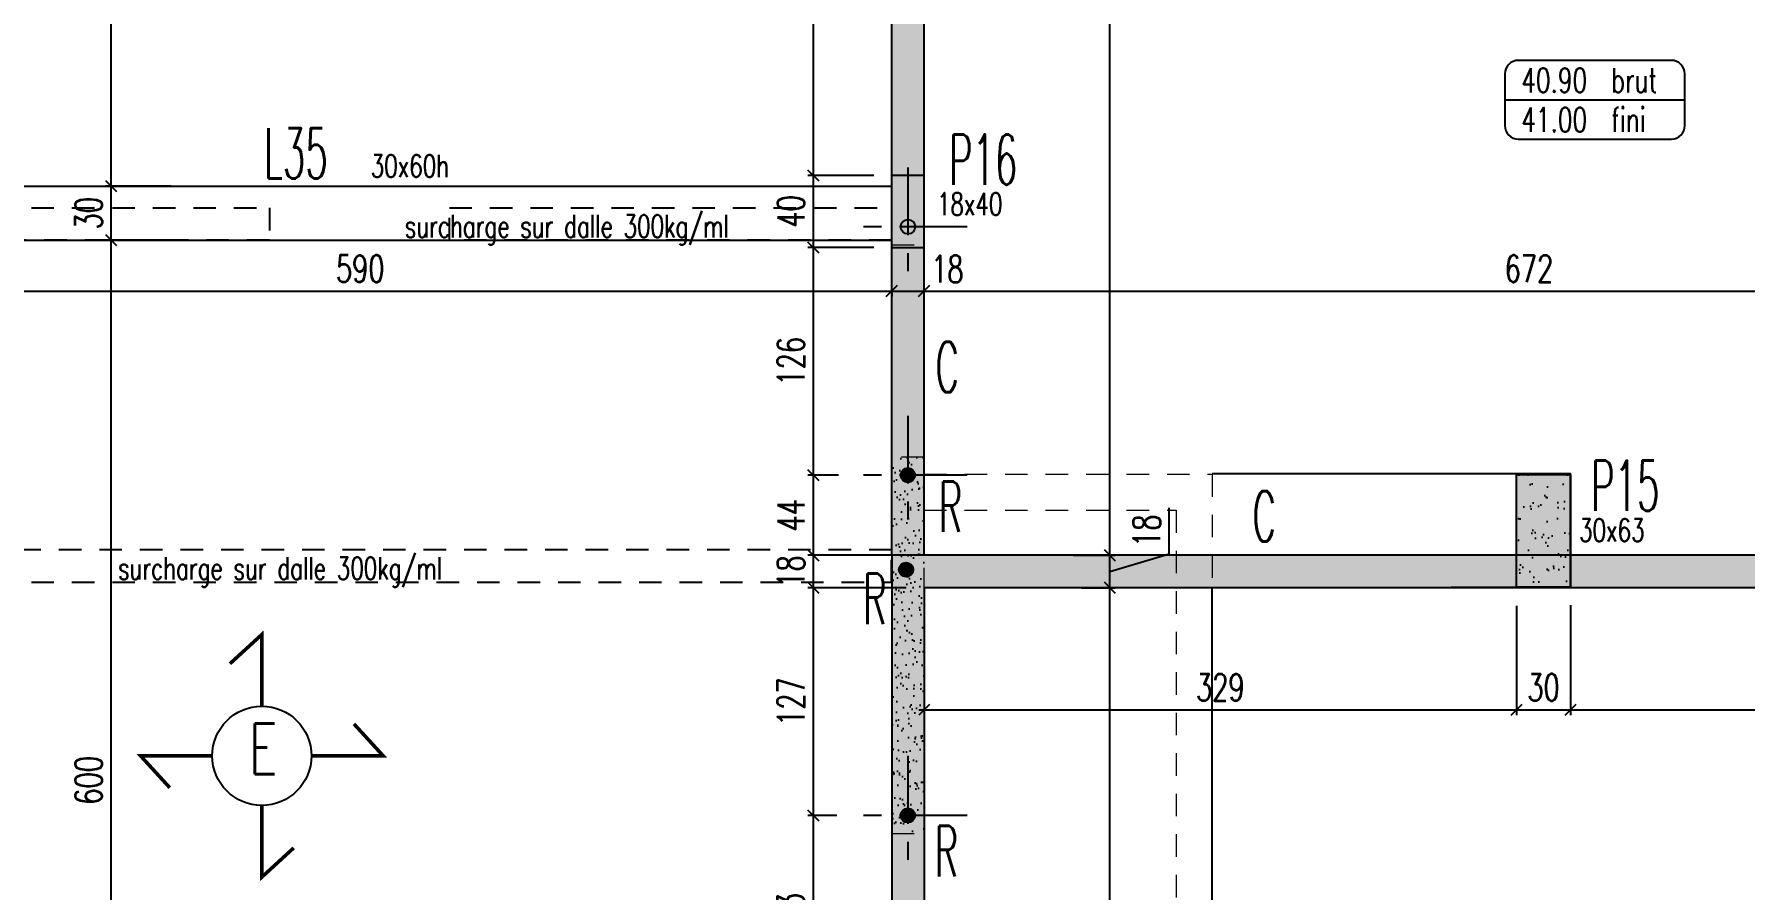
# Model space of a CAD drawing. Extents: x 308 to 437, y -199 to -146.
# Drawn here: x 421.06 to 430.57, y -175.51 to -170.76 of the extents above; entities that cross this region are included whole.
import ezdxf
from ezdxf.enums import TextEntityAlignment as Align

# ---------------------------------------------------------------- set-up
doc = ezdxf.new("R2010")
doc.units = 0
doc.header["$LTSCALE"] = 0.5
doc.header["$MEASUREMENT"] = 0
for name, pattern in [('AXES2', [1.125, 0.75, -0.125, 0.125, -0.125]), ('CACHE', [0.375, 0.25, -0.125]), ('DISCONTINU2', [0.375, 0.25, -0.125])]:
    doc.linetypes.add(name, pattern=pattern)
doc.layers.get('DEFPOINTS').update_dxf_attribs({"linetype": 'CONTINUOUS'})
for name, color, linetype in [('1_AJSA_vue1', 251, 'CONTINUOUS'), ('AXES', 6, 'AXES2'), ('COTATION', 7, 'CONTINUOUS'), ('HABILLAGE', 7, 'CONTINUOUS'), ('MURS', 3, 'CONTINUOUS'), ('PLANCHER', 7, 'CONTINUOUS'), ('POCHAGE', 254, 'CONTINUOUS'), ('POTEAUX', 1, 'CONTINUOUS'), ('POUTRES', 2, 'CONTINUOUS'), ('RAID', 1, 'CONTINUOUS'), ('RDC', 7, 'DISCONTINU2'), ('REPERAGE', 4, 'CONTINUOUS'), ('REPERE-CHAI', 4, 'CONTINUOUS'), ('REPERE-POT', 4, 'CONTINUOUS'), ('REPERE-POUT', 4, 'CONTINUOUS'), ('REPERE-RAID', 4, 'CONTINUOUS'), ('TPFI cloisonsSAAD', 4, 'CONTINUOUS')]:
    doc.layers.add(name, color=color, linetype=linetype)
doc.styles.add('ROMANS8', font='romans.shx', dxfattribs={"width": 0.7})
doc.styles.get("Standard").update_dxf_attribs({"font": 'txt.shx'})
doc.dimstyles.new('COT50 cm', dxfattribs={"dimtxt": 0.15, "dimasz": 0.06, "dimexe": 0.03, "dimexo": 0.1, "dimgap": 0.05, "dimtad": 1, "dimdec": 0, "dimlfac": 100, "dimzin": 0, "dimdsep": 46, "dimtxsty": 'ROMANS8', "dimblk1": 'OBLIQUE', "dimblk2": 'OBLIQUE', "dimsah": 1, "dimcen": 0.03, "dimdle": 0.03, "dimclrt": 1, "dimadec": 0, "dimazin": 0, "dimtfac": 1, "dimtdec": 0, "dimtmove": 0, "dimatfit": 3, "dimfxl": 0, "dimtolj": 1, "dimtzin": 0, "dimlwd": -1, "dimlwe": -1, "dimarcsym": 0})
pattern_1 = [(37.5, (-167.69736, -4e-07), (-0.004409535, 0.134877664), [0, -0.1064, 0, -0.119, 0, -0.11375]), (7.5, (-167.69736, -4e-07), (0.12388437, 0.197550225), [0, -0.0574, 0, -0.0959, 0, -0.03675]), (327.5, (-167.78346, -4e-07), (0.21798993, 0.000396134), [0, -0.035, 0, -0.126, 0, -0.1645]), (317.5, (-167.78346, -4e-07), (0.21042886, 0.06143729), [0, -0.0175, 0, -0.0826, 0, -0.0945])]
pattern_2 = [(37.5, (-513.79323, 160.44126), (-0.004409535, 0.134877664), [0, -0.1064, 0, -0.119, 0, -0.11375]), (7.5, (-513.79323, 160.44126), (0.12388437, 0.197550225), [0, -0.0574, 0, -0.0959, 0, -0.03675]), (327.5, (-513.87933, 160.44126), (0.21798993, 0.000396134), [0, -0.035, 0, -0.126, 0, -0.1645]), (317.5, (-513.87933, 160.44126), (0.21042886, 0.06143729), [0, -0.0175, 0, -0.0826, 0, -0.0945])]

# ---------------------------------------------------------------- blocks, each defined once
blk = doc.blocks.new('139')
at = {"layer": 'HABILLAGE', "color": 7}
blk.add_line((-0.665, 0), (0.665, 0), dxfattribs=at)
at = {"layer": 'HABILLAGE'}
blk.add_lwpolyline([(-0.565, -0.291), (0.565, -0.291, 0.414214), (0.665, -0.191), (0.665, 0.191, 0.414214), (0.565, 0.291), (-0.565, 0.291, 0.414214), (-0.665, 0.191), (-0.665, -0.191, 0.414214)], format="xyb", close=True, dxfattribs=at)
at = {"layer": 'HABILLAGE', "color": 1, "width": 0.7}
for s, p in [('brut', (0.121, 0.054)), ('fini', (0.121, -0.237))]:
    blk.add_text(s, height=0.18, dxfattribs=at).set_placement(p)
for tag, p in [('NIVBRUT', (-0.543, 0.054)), ('NIVFINI', (-0.543, -0.237))]:
    blk.add_attdef(tag, p, '', height=0.18, dxfattribs=at)
blk = doc.blocks.new('_Oblique')
at = {"layer": 'COTATION', "color": 0, "lineweight": -2}
blk.add_line((-0.5, -0.5), (0.5, 0.5), dxfattribs=at)
blk = doc.blocks.new('*D1246')
at = {"layer": 'COTATION', "color": 0, "transparency": 16777216}
for p, q in [((421.7945, -171.9063), (421.461, -171.9063)), ((421.491, -177.9363), (421.491, -171.8763)), ((421.69, -177.9063), (421.461, -177.9063))]:
    blk.add_line(p, q, dxfattribs=at)
at = {"layer": 'DEFPOINTS', "color": 0, "transparency": 16777216}
for p in [(421.491, -171.9063), (421.8945, -171.9063), (421.79, -177.9063)]:
    blk.add_point(p, dxfattribs=at)
at = {"layer": 'COTATION', "color": 0, "transparency": 16777216, "xscale": 0.06, "yscale": 0.06, "zscale": 0.06}
for p, rotation in [((421.491, -171.9063), 90), ((421.491, -177.9063), 270)]:
    blk.add_blockref('_Oblique', p, dxfattribs=dict(at, rotation=rotation))
at = {"layer": 'COTATION', "color": 1, "transparency": 16777216, "insert": (421.366, -174.9063), "char_height": 0.15, "attachment_point": 5, "rotation": 90, "style": 'ROMANS8'}
blk.add_mtext('\\A1;600', dxfattribs=at)
blk = doc.blocks.new('*D1247')
at = {"layer": 'COTATION', "color": 0, "transparency": 16777216}
for p, q in [((421.491, -171.9363), (421.491, -171.5763)), ((421.8248, -171.6063), (421.461, -171.6063)), ((421.7945, -171.9063), (421.461, -171.9063))]:
    blk.add_line(p, q, dxfattribs=at)
at = {"layer": 'DEFPOINTS', "color": 0, "transparency": 16777216}
for p in [(421.491, -171.6063), (421.9248, -171.6063), (421.8945, -171.9063)]:
    blk.add_point(p, dxfattribs=at)
at = {"layer": 'COTATION', "color": 0, "transparency": 16777216, "xscale": 0.06, "yscale": 0.06, "zscale": 0.06}
for p, rotation in [((421.491, -171.6063), 90), ((421.491, -171.9063), 270)]:
    blk.add_blockref('_Oblique', p, dxfattribs=dict(at, rotation=rotation))
at = {"layer": 'COTATION', "color": 1, "transparency": 16777216, "insert": (421.366, -171.7563), "char_height": 0.15, "attachment_point": 5, "rotation": 90, "style": 'ROMANS8'}
blk.add_mtext('\\A1;30', dxfattribs=at)
blk = doc.blocks.new('*D1248')
at = {"layer": 'COTATION', "color": 0, "transparency": 16777216}
for p, q in [((421.9882, -167.2513), (421.461, -167.2513)), ((421.491, -171.6363), (421.491, -167.2213)), ((421.8248, -171.6063), (421.461, -171.6063))]:
    blk.add_line(p, q, dxfattribs=at)
at = {"layer": 'DEFPOINTS', "color": 0, "transparency": 16777216}
for p in [(421.491, -167.2513), (422.0882, -167.2513), (421.9248, -171.6063)]:
    blk.add_point(p, dxfattribs=at)
at = {"layer": 'COTATION', "color": 0, "transparency": 16777216, "xscale": 0.06, "yscale": 0.06, "zscale": 0.06}
for p, rotation in [((421.491, -167.2513), 90), ((421.491, -171.6063), 270)]:
    blk.add_blockref('_Oblique', p, dxfattribs=dict(at, rotation=rotation))
at = {"layer": 'COTATION', "color": 1, "transparency": 16777216, "insert": (421.366, -169.4288), "char_height": 0.15, "attachment_point": 5, "rotation": 90, "style": 'ROMANS8'}
blk.add_mtext('\\A1;435', dxfattribs=at)
blk = doc.blocks.new('*D1258')
at = {"layer": 'COTATION', "color": 0, "transparency": 16777216}
for p, q in [((425.5219, -175.1013), (425.3619, -175.1013)), ((425.3919, -176.2613), (425.3919, -175.0713)), ((425.4877, -176.2313), (425.3619, -176.2313))]:
    blk.add_line(p, q, dxfattribs=at)
at = {"layer": 'DEFPOINTS', "color": 0, "transparency": 16777216}
for p in [(425.3919, -175.1013), (425.6219, -175.1013), (425.5877, -176.2313)]:
    blk.add_point(p, dxfattribs=at)
at = {"layer": 'COTATION', "color": 0, "transparency": 16777216, "xscale": 0.06, "yscale": 0.06, "zscale": 0.06}
for p, rotation in [((425.3919, -175.1013), 90), ((425.3919, -176.2313), 270)]:
    blk.add_blockref('_Oblique', p, dxfattribs=dict(at, rotation=rotation))
at = {"layer": 'COTATION', "color": 1, "transparency": 16777216, "insert": (425.2669, -175.6663), "char_height": 0.15, "attachment_point": 5, "rotation": 90, "style": 'ROMANS8'}
blk.add_mtext('\\A1;113', dxfattribs=at)
blk = doc.blocks.new('*D1259')
at = {"layer": 'COTATION', "color": 0, "transparency": 16777216}
for p, q in [((425.9068, -173.8363), (425.3619, -173.8363)), ((425.3919, -175.1313), (425.3919, -173.8063)), ((425.5219, -175.1013), (425.3619, -175.1013))]:
    blk.add_line(p, q, dxfattribs=at)
at = {"layer": 'DEFPOINTS', "color": 0, "transparency": 16777216}
for p in [(425.3919, -173.8363), (426.0068, -173.8363), (425.6219, -175.1013)]:
    blk.add_point(p, dxfattribs=at)
at = {"layer": 'COTATION', "color": 0, "transparency": 16777216, "xscale": 0.06, "yscale": 0.06, "zscale": 0.06}
for p, rotation in [((425.3919, -173.8363), 90), ((425.3919, -175.1013), 270)]:
    blk.add_blockref('_Oblique', p, dxfattribs=dict(at, rotation=rotation))
at = {"layer": 'COTATION', "color": 1, "transparency": 16777216, "insert": (425.2669, -174.4688), "char_height": 0.15, "attachment_point": 5, "rotation": 90, "style": 'ROMANS8'}
blk.add_mtext('\\A1;127', dxfattribs=at)
blk = doc.blocks.new('*D1260')
at = {"layer": 'COTATION', "color": 0, "transparency": 16777216}
for p, q in [((425.9065, -173.6563), (425.3619, -173.6563)), ((425.3919, -173.8663), (425.3919, -173.6263)), ((425.9068, -173.8363), (425.3619, -173.8363))]:
    blk.add_line(p, q, dxfattribs=at)
at = {"layer": 'DEFPOINTS', "color": 0, "transparency": 16777216}
for p in [(425.3919, -173.6563), (426.0065, -173.6563), (426.0068, -173.8363)]:
    blk.add_point(p, dxfattribs=at)
at = {"layer": 'COTATION', "color": 0, "transparency": 16777216, "xscale": 0.06, "yscale": 0.06, "zscale": 0.06}
for p, rotation in [((425.3919, -173.6563), 90), ((425.3919, -173.8363), 270)]:
    blk.add_blockref('_Oblique', p, dxfattribs=dict(at, rotation=rotation))
at = {"layer": 'COTATION', "color": 1, "transparency": 16777216, "insert": (425.2669, -173.7463), "char_height": 0.15, "attachment_point": 5, "rotation": 90, "style": 'ROMANS8'}
blk.add_mtext('\\A1;18', dxfattribs=at)
blk = doc.blocks.new('*D1261')
at = {"layer": 'COTATION', "color": 0, "transparency": 16777216}
for p, q in [((425.3919, -173.6863), (425.3919, -173.1813)), ((425.5312, -173.2113), (425.3619, -173.2113)), ((425.9065, -173.6563), (425.3619, -173.6563))]:
    blk.add_line(p, q, dxfattribs=at)
at = {"layer": 'DEFPOINTS', "color": 0, "transparency": 16777216}
for p in [(425.3919, -173.2113), (425.6312, -173.2113), (426.0065, -173.6563)]:
    blk.add_point(p, dxfattribs=at)
at = {"layer": 'COTATION', "color": 0, "transparency": 16777216, "xscale": 0.06, "yscale": 0.06, "zscale": 0.06}
for p, rotation in [((425.3919, -173.2113), 90), ((425.3919, -173.6563), 270)]:
    blk.add_blockref('_Oblique', p, dxfattribs=dict(at, rotation=rotation))
at = {"layer": 'COTATION', "color": 1, "transparency": 16777216, "insert": (425.2669, -173.4338), "char_height": 0.15, "attachment_point": 5, "rotation": 90, "style": 'ROMANS8'}
blk.add_mtext('\\A1;44', dxfattribs=at)
blk = doc.blocks.new('*D1262')
at = {"layer": 'COTATION', "color": 0, "transparency": 16777216}
for p, q in [((425.7269, -171.9463), (425.3619, -171.9463)), ((425.3919, -173.2413), (425.3919, -171.9163)), ((425.5312, -173.2113), (425.3619, -173.2113))]:
    blk.add_line(p, q, dxfattribs=at)
at = {"layer": 'DEFPOINTS', "color": 0, "transparency": 16777216}
for p in [(425.3919, -171.9463), (425.8269, -171.9463), (425.6312, -173.2113)]:
    blk.add_point(p, dxfattribs=at)
at = {"layer": 'COTATION', "color": 0, "transparency": 16777216, "xscale": 0.06, "yscale": 0.06, "zscale": 0.06}
for p, rotation in [((425.3919, -171.9463), 90), ((425.3919, -173.2113), 270)]:
    blk.add_blockref('_Oblique', p, dxfattribs=dict(at, rotation=rotation))
at = {"layer": 'COTATION', "color": 1, "transparency": 16777216, "insert": (425.2669, -172.5788), "char_height": 0.15, "attachment_point": 5, "rotation": 90, "style": 'ROMANS8'}
blk.add_mtext('\\A1;126', dxfattribs=at)
blk = doc.blocks.new('*D1263')
at = {"layer": 'COTATION', "color": 0, "transparency": 16777216}
for p, q in [((425.7269, -171.5463), (425.3619, -171.5463)), ((425.3919, -171.9763), (425.3919, -171.5163)), ((425.7269, -171.9463), (425.3619, -171.9463))]:
    blk.add_line(p, q, dxfattribs=at)
at = {"layer": 'DEFPOINTS', "color": 0, "transparency": 16777216}
for p in [(425.3919, -171.5463), (425.8269, -171.5463), (425.8269, -171.9463)]:
    blk.add_point(p, dxfattribs=at)
at = {"layer": 'COTATION', "color": 0, "transparency": 16777216, "xscale": 0.06, "yscale": 0.06, "zscale": 0.06}
for p, rotation in [((425.3919, -171.5463), 90), ((425.3919, -171.9463), 270)]:
    blk.add_blockref('_Oblique', p, dxfattribs=dict(at, rotation=rotation))
at = {"layer": 'COTATION', "color": 1, "transparency": 16777216, "insert": (425.2669, -171.7463), "char_height": 0.15, "attachment_point": 5, "rotation": 90, "style": 'ROMANS8'}
blk.add_mtext('\\A1;40', dxfattribs=at)
blk = doc.blocks.new('*D1264')
at = {"layer": 'COTATION', "color": 0, "transparency": 16777216}
for p, q in [((425.5723, -167.2513), (425.3619, -167.2513)), ((425.3919, -171.5763), (425.3919, -167.2213)), ((425.7269, -171.5463), (425.3619, -171.5463))]:
    blk.add_line(p, q, dxfattribs=at)
at = {"layer": 'DEFPOINTS', "color": 0, "transparency": 16777216}
for p in [(425.3919, -167.2513), (425.6723, -167.2513), (425.8269, -171.5463)]:
    blk.add_point(p, dxfattribs=at)
at = {"layer": 'COTATION', "color": 0, "transparency": 16777216, "xscale": 0.06, "yscale": 0.06, "zscale": 0.06}
for p, rotation in [((425.3919, -167.2513), 90), ((425.3919, -171.5463), 270)]:
    blk.add_blockref('_Oblique', p, dxfattribs=dict(at, rotation=rotation))
at = {"layer": 'COTATION', "color": 1, "transparency": 16777216, "insert": (425.2669, -169.3988), "char_height": 0.15, "attachment_point": 5, "rotation": 90, "style": 'ROMANS8'}
blk.add_mtext('\\A1;430', dxfattribs=at)
blk = doc.blocks.new('*D1271')
at = {"layer": 'COTATION', "color": 0, "transparency": 16777216}
for p, q in [((426.8818, -173.8363), (427.0687, -173.8363)), ((427.0387, -177.9362), (427.0387, -173.8063)), ((426.1068, -177.9062), (427.0687, -177.9062))]:
    blk.add_line(p, q, dxfattribs=at)
at = {"layer": 'DEFPOINTS', "color": 0, "transparency": 16777216}
for p in [(426.7818, -173.8363), (427.0387, -173.8363), (426.0068, -177.9062)]:
    blk.add_point(p, dxfattribs=at)
at = {"layer": 'COTATION', "color": 0, "transparency": 16777216, "xscale": 0.06, "yscale": 0.06, "zscale": 0.06}
for p, rotation in [((427.0387, -173.8363), 90), ((427.0387, -177.9062), 270)]:
    blk.add_blockref('_Oblique', p, dxfattribs=dict(at, rotation=rotation))
at = {"layer": 'COTATION', "color": 1, "transparency": 16777216, "insert": (426.9137, -175.8713), "char_height": 0.15, "attachment_point": 5, "rotation": 90, "style": 'ROMANS8'}
blk.add_mtext('\\A1;407', dxfattribs=at)
blk = doc.blocks.new('*D1272')
at = {"layer": 'COTATION', "color": 0, "transparency": 16777216}
for p, q in [((427.3687, -173.6473), (427.3687, -173.3923)), ((426.8351, -173.6563), (427.0687, -173.6563)), ((427.0387, -173.8663), (427.0387, -173.6263)), ((427.0387, -173.7463), (427.3687, -173.6473)), ((426.8818, -173.8363), (427.0687, -173.8363))]:
    blk.add_line(p, q, dxfattribs=at)
at = {"layer": 'DEFPOINTS', "color": 0, "transparency": 16777216}
for p in [(426.7351, -173.6563), (427.0387, -173.6563), (426.7818, -173.8363)]:
    blk.add_point(p, dxfattribs=at)
at = {"layer": 'COTATION', "color": 0, "transparency": 16777216, "xscale": 0.06, "yscale": 0.06, "zscale": 0.06}
for p, rotation in [((427.0387, -173.6563), 90), ((427.0387, -173.8363), 270)]:
    blk.add_blockref('_Oblique', p, dxfattribs=dict(at, rotation=rotation))
at = {"layer": 'COTATION', "color": 1, "transparency": 16777216, "insert": (427.2437, -173.5198), "char_height": 0.15, "attachment_point": 5, "rotation": 90, "style": 'ROMANS8'}
blk.add_mtext('\\A1;18', dxfattribs=at)
blk = doc.blocks.new('*D1273')
at = {"layer": 'COTATION', "color": 0, "transparency": 16777216}
for p, q in [((426.9979, -167.2513), (427.0687, -167.2513)), ((427.0387, -173.6863), (427.0387, -167.2213)), ((426.8351, -173.6563), (427.0687, -173.6563))]:
    blk.add_line(p, q, dxfattribs=at)
at = {"layer": 'DEFPOINTS', "color": 0, "transparency": 16777216}
for p in [(426.8979, -167.2513), (427.0387, -167.2513), (426.7351, -173.6563)]:
    blk.add_point(p, dxfattribs=at)
at = {"layer": 'COTATION', "color": 0, "transparency": 16777216, "xscale": 0.06, "yscale": 0.06, "zscale": 0.06}
for p, rotation in [((427.0387, -167.2513), 90), ((427.0387, -173.6563), 270)]:
    blk.add_blockref('_Oblique', p, dxfattribs=dict(at, rotation=rotation))
at = {"layer": 'COTATION', "color": 1, "transparency": 16777216, "insert": (426.9137, -170.4538), "char_height": 0.15, "attachment_point": 5, "rotation": 90, "style": 'ROMANS8'}
blk.add_mtext('\\A1;640', dxfattribs=at)
blk = doc.blocks.new('*D1275')
at = {"layer": 'COTATION', "color": 0, "transparency": 16777216}
for p, q in [((433.0065, -173.8363), (433.8129, -173.8363)), ((433.7829, -184.3262), (433.7829, -173.8063)), ((432.7829, -184.2962), (433.8129, -184.2962))]:
    blk.add_line(p, q, dxfattribs=at)
at = {"layer": 'DEFPOINTS', "color": 0, "transparency": 16777216}
for p in [(432.9065, -173.8363), (433.7829, -173.8363), (426.5678, -184.2962)]:
    blk.add_point(p, dxfattribs=at)
at = {"layer": 'COTATION', "color": 0, "transparency": 16777216, "xscale": 0.06, "yscale": 0.06, "zscale": 0.06}
for p, rotation in [((433.7829, -173.8363), 90), ((433.7829, -184.2962), 270)]:
    blk.add_blockref('_Oblique', p, dxfattribs=dict(at, rotation=rotation))
at = {"layer": 'COTATION', "color": 1, "transparency": 16777216, "insert": (433.6579, -179.0662), "char_height": 0.15, "attachment_point": 5, "rotation": 90, "style": 'ROMANS8'}
blk.add_mtext('\\A1;1046', dxfattribs=at)
blk = doc.blocks.new('*D1277')
at = {"layer": 'COTATION', "color": 0, "transparency": 16777216}
for p, q in [((426.0068, -173.9363), (426.0068, -174.5449)), ((429.2971, -173.9366), (429.2971, -174.5449)), ((425.9768, -174.5149), (429.3271, -174.5149))]:
    blk.add_line(p, q, dxfattribs=at)
at = {"layer": 'DEFPOINTS', "color": 0, "transparency": 16777216}
for p in [(426.0068, -173.8363), (429.2971, -173.8366), (429.2971, -174.5149)]:
    blk.add_point(p, dxfattribs=at)
at = {"layer": 'COTATION', "color": 0, "transparency": 16777216, "xscale": 0.06, "yscale": 0.06, "zscale": 0.06, "rotation": 180}
blk.add_blockref('_Oblique', (426.0068, -174.5149), dxfattribs=at)
at = {"layer": 'COTATION', "color": 0, "transparency": 16777216, "xscale": 0.06, "yscale": 0.06, "zscale": 0.06}
blk.add_blockref('_Oblique', (429.2971, -174.5149), dxfattribs=at)
at = {"layer": 'COTATION', "color": 1, "transparency": 16777216, "insert": (427.6519, -174.3899), "char_height": 0.15, "attachment_point": 5, "style": 'ROMANS8'}
blk.add_mtext('\\A1;329', dxfattribs=at)
blk = doc.blocks.new('*D1278')
at = {"layer": 'COTATION', "color": 0, "transparency": 16777216}
for p, q in [((429.2971, -173.9366), (429.2971, -174.5449)), ((429.5974, -173.9338), (429.5974, -174.5449)), ((429.2671, -174.5149), (429.6274, -174.5149))]:
    blk.add_line(p, q, dxfattribs=at)
at = {"layer": 'DEFPOINTS', "color": 0, "transparency": 16777216}
for p in [(429.2971, -173.8366), (429.5974, -173.8338), (429.5974, -174.5149)]:
    blk.add_point(p, dxfattribs=at)
at = {"layer": 'COTATION', "color": 0, "transparency": 16777216, "xscale": 0.06, "yscale": 0.06, "zscale": 0.06, "rotation": 180}
blk.add_blockref('_Oblique', (429.2971, -174.5149), dxfattribs=at)
at = {"layer": 'COTATION', "color": 0, "transparency": 16777216, "xscale": 0.06, "yscale": 0.06, "zscale": 0.06}
blk.add_blockref('_Oblique', (429.5974, -174.5149), dxfattribs=at)
at = {"layer": 'COTATION', "color": 1, "transparency": 16777216, "insert": (429.4472, -174.3899), "char_height": 0.15, "attachment_point": 5, "style": 'ROMANS8'}
blk.add_mtext('\\A1;30', dxfattribs=at)
blk = doc.blocks.new('*D1279')
at = {"layer": 'COTATION', "color": 0, "transparency": 16777216}
for p, q in [((429.5974, -173.9338), (429.5974, -174.5449)), ((432.9065, -173.9363), (432.9065, -174.5449)), ((429.5674, -174.5149), (432.9365, -174.5149))]:
    blk.add_line(p, q, dxfattribs=at)
at = {"layer": 'DEFPOINTS', "color": 0, "transparency": 16777216}
for p in [(429.5974, -173.8338), (432.9065, -173.8363), (432.9065, -174.5149)]:
    blk.add_point(p, dxfattribs=at)
at = {"layer": 'COTATION', "color": 0, "transparency": 16777216, "xscale": 0.06, "yscale": 0.06, "zscale": 0.06, "rotation": 180}
blk.add_blockref('_Oblique', (429.5974, -174.5149), dxfattribs=at)
at = {"layer": 'COTATION', "color": 0, "transparency": 16777216, "xscale": 0.06, "yscale": 0.06, "zscale": 0.06}
blk.add_blockref('_Oblique', (432.9065, -174.5149), dxfattribs=at)
at = {"layer": 'COTATION', "color": 1, "transparency": 16777216, "insert": (431.2519, -174.3899), "char_height": 0.15, "attachment_point": 5, "style": 'ROMANS8'}
blk.add_mtext('\\A1;331', dxfattribs=at)
blk = doc.blocks.new('*D1284')
at = {"layer": 'COTATION', "color": 0, "transparency": 16777216}
for p, q in [((419.9232, -172.0063), (419.9232, -172.2186)), ((419.8932, -172.1886), (425.8569, -172.1886)), ((425.8269, -172.1886), (425.8269, -172.2186))]:
    blk.add_line(p, q, dxfattribs=at)
at = {"layer": 'DEFPOINTS', "color": 0, "transparency": 16777216}
for p in [(419.9232, -171.9063), (425.8269, -172.1055), (425.8269, -172.1886)]:
    blk.add_point(p, dxfattribs=at)
at = {"layer": 'COTATION', "color": 0, "transparency": 16777216, "xscale": 0.06, "yscale": 0.06, "zscale": 0.06, "rotation": 180}
blk.add_blockref('_Oblique', (419.9232, -172.1886), dxfattribs=at)
at = {"layer": 'COTATION', "color": 0, "transparency": 16777216, "xscale": 0.06, "yscale": 0.06, "zscale": 0.06}
blk.add_blockref('_Oblique', (425.8269, -172.1886), dxfattribs=at)
at = {"layer": 'COTATION', "color": 1, "transparency": 16777216, "insert": (422.8751, -172.0636), "char_height": 0.15, "attachment_point": 5, "style": 'ROMANS8'}
blk.add_mtext('\\A1;590', dxfattribs=at)
blk = doc.blocks.new('*D1285')
at = {"layer": 'COTATION', "color": 0, "transparency": 16777216}
for p, q in [((426.0066, -172.2219), (426.0066, -172.1586)), ((425.7969, -172.1886), (426.0366, -172.1886)), ((425.8269, -172.1886), (425.8269, -172.2186))]:
    blk.add_line(p, q, dxfattribs=at)
at = {"layer": 'DEFPOINTS', "color": 0, "transparency": 16777216}
for p in [(425.8269, -172.1055), (426.0066, -172.1886), (426.0066, -172.3219)]:
    blk.add_point(p, dxfattribs=at)
at = {"layer": 'COTATION', "color": 0, "transparency": 16777216, "xscale": 0.06, "yscale": 0.06, "zscale": 0.06, "rotation": 180}
blk.add_blockref('_Oblique', (425.8269, -172.1886), dxfattribs=at)
at = {"layer": 'COTATION', "color": 0, "transparency": 16777216, "xscale": 0.06, "yscale": 0.06, "zscale": 0.06}
blk.add_blockref('_Oblique', (426.0066, -172.1886), dxfattribs=at)
at = {"layer": 'COTATION', "color": 1, "transparency": 16777216, "insert": (426.1358, -172.0658), "char_height": 0.15, "attachment_point": 5, "style": 'ROMANS8'}
blk.add_mtext('\\A1;18', dxfattribs=at)
blk = doc.blocks.new('*D1286')
at = {"layer": 'COTATION', "color": 0, "transparency": 16777216}
for p, q in [((426.0066, -172.2219), (426.0066, -172.1586)), ((432.7264, -172.3252), (432.7264, -172.1586)), ((425.9766, -172.1886), (432.7564, -172.1886))]:
    blk.add_line(p, q, dxfattribs=at)
at = {"layer": 'DEFPOINTS', "color": 0, "transparency": 16777216}
for p in [(432.7264, -172.1886), (426.0066, -172.3219), (432.7264, -172.4252)]:
    blk.add_point(p, dxfattribs=at)
at = {"layer": 'COTATION', "color": 0, "transparency": 16777216, "xscale": 0.06, "yscale": 0.06, "zscale": 0.06, "rotation": 180}
blk.add_blockref('_Oblique', (426.0066, -172.1886), dxfattribs=at)
at = {"layer": 'COTATION', "color": 0, "transparency": 16777216, "xscale": 0.06, "yscale": 0.06, "zscale": 0.06}
blk.add_blockref('_Oblique', (432.7264, -172.1886), dxfattribs=at)
at = {"layer": 'COTATION', "color": 1, "transparency": 16777216, "insert": (429.3665, -172.0636), "char_height": 0.15, "attachment_point": 5, "style": 'ROMANS8'}
blk.add_mtext('\\A1;672', dxfattribs=at)
blk = doc.blocks.new('A$C6B096A38')
at = {"layer": 'POCHAGE'}
h = blk.add_hatch(dxfattribs=at)
h.set_pattern_fill('AR-SAND', color=0, scale=0.07)
h.set_pattern_definition(pattern_2)
h.paths.add_polyline_path([(79.9106, -6.81), (86.6305, -6.81), (86.6305, -13.395), (86.8107, -13.395), (86.8107, -6.63), (73.6376, -6.63), (67.2938, -6.63), (67.2938, -6.81), (70.8934, -6.81), (70.8934, -9.7193), (71.0736, -9.7193), (71.0736, -9.5593), (72.2707, -9.5593), (72.2707, -11.285), (72.4507, -11.285), (72.4507, -9.3793), (71.0737, -9.3793), (71.0734, -6.81), (73.6472, -6.81), (73.6475, -11.285), (73.8274, -11.285), (73.8274, -6.81), (79.7309, -6.81), (79.7309, -11.49), (79.9106, -11.49)])
h = blk.add_hatch(dxfattribs=at)
h.set_pattern_fill('AR-SAND', color=0, scale=0.07)
h.set_pattern_definition(pattern_2)
h.paths.add_polyline_path([(79.9107, -12.67), (79.7307, -12.67), (79.7307, -14.76), (79.9107, -14.76)])
h = blk.add_hatch(dxfattribs=at)
h.set_pattern_fill('AR-SAND', color=0, scale=0.07)
h.set_pattern_definition(pattern_2)
h.paths.add_polyline_path([(83.5013, -12.7656), (83.2013, -12.7656), (83.2012, -13.3926), (83.5012, -13.3926)])
at = {"layer": 'AXES', "color": 1}
for p, q in [((79.8211, -11.0611), (79.8211, -11.7189)), ((80.15, -11.39), (79.4922, -11.39)), ((79.8207, -12.4411), (79.8207, -13.0989)), ((80.1495, -12.77), (79.4918, -12.77)), ((79.8207, -14.3311), (79.8207, -14.9889)), ((80.1495, -14.66), (79.4918, -14.66))]:
    blk.add_line(p, q, dxfattribs=at)
at = {"layer": 'RAID'}
for centre in [(79.8211, -11.39), (79.8207, -12.77), (79.8207, -14.66)]:
    blk.add_circle(centre, 0.04, dxfattribs=at)
at = {"layer": 'RDC', "linetype": 'CACHE', "lineweight": 15}
blk.add_lwpolyline([(73.8274, -6.81), (79.7309, -6.81), (79.7309, -11.49), (79.9106, -11.49), (79.9106, -6.81), (86.6305, -6.81), (86.6305, -13.395), (86.8107, -13.395), (86.8107, -6.63), (73.6376, -6.63)], dxfattribs=at)
for points in [[(79.7307, -12.67), (79.7307, -14.76), (79.9107, -14.76), (79.9107, -12.67)], [(83.5012, -13.3926), (83.2012, -13.3926), (83.2013, -12.7656), (83.5013, -12.7656)]]:
    blk.add_lwpolyline(points, close=True, dxfattribs=at)

msp = doc.modelspace()

# ---------------------------------------------------------------- hatches: boundary and pattern name
at = {"layer": 'POCHAGE'}
h = msp.add_hatch(color=256, dxfattribs=at)
h.dxf.hatch_style = 1
h.paths.add_polyline_path([(417.1697, -167.2513), (419.7435, -167.2513), (419.7435, -171.2063), (419.9235, -171.2063), (419.9235, -167.2513), (425.8271, -167.2513), (425.8269, -171.5463), (426.0066, -171.5463), (426.0068, -167.2513), (432.7268, -167.2513), (432.7265, -173.6563), (429.5974, -173.6563), (429.5974, -173.8363), (432.9065, -173.8363), (432.9068, -167.0713), (411.1397, -167.0713), (411.1397, -167.2513), (416.9894, -167.2513), (416.9897, -171.7127), (417.1697, -171.7126), (417.1697, -170.0005), (418.3669, -170.0005), (418.3669, -171.7263), (418.5469, -171.7263), (418.5469, -169.8205), (417.1697, -169.8205)])
edge = h.paths.add_edge_path(flags=16)
edge.add_arc((417.0797, -167.1698), 0.04, 0, 360)
edge = h.paths.add_edge_path(flags=16)
edge.add_arc((417.0797, -169.9105), 0.04, 0, 360)
edge = h.paths.add_edge_path(flags=16)
edge.add_arc((417.0797, -170.0605), 0.04, 0, 360)
edge = h.paths.add_edge_path(flags=16)
edge.add_arc((418.4565, -169.9105), 0.04, 0, 360)
edge = h.paths.add_edge_path(flags=16)
edge.add_arc((417.0797, -171.2605), 0.04, 0, 360)
edge = h.paths.add_edge_path(flags=16)
edge.add_arc((419.8334, -167.1693), 0.04, 0, 360)
edge = h.paths.add_edge_path(flags=16)
edge.add_arc((413.4896, -167.1621), 0.04, 0, 360)
edge = h.paths.add_edge_path(flags=16)
edge.add_arc((412.2896, -167.1613), 0.04, 0, 360)
edge = h.paths.add_edge_path(flags=16)
edge.add_arc((425.9068, -167.1706), 0.04, 0, 360)
edge = h.paths.add_edge_path(flags=16)
edge.add_arc((432.8115, -167.1712), 0.04, 0, 360)
edge = h.paths.add_edge_path(flags=16)
edge.add_arc((432.8069, -173.7363), 0.04, 0, 360)
h = msp.add_hatch(color=256, dxfattribs=at)
h.dxf.hatch_style = 1
h.paths.add_polyline_path([(425.8268, -173.6563), (426.0065, -173.6563), (426.0066, -171.9463), (425.8269, -171.9463)])
h.paths.add_polyline_path([(425.9565, -173.2113, -1), (425.8765, -173.2113, -1)], flags=16)
h = msp.add_hatch(dxfattribs=at)
h.set_pattern_fill('AR-SAND', color=0, scale=0.07)
h.set_pattern_definition(pattern_1)
h.paths.add_polyline_path([(426.0065, -173.1113), (425.8266, -173.1113), (425.8265, -175.2013), (426.0065, -175.2013)])
h = msp.add_hatch(dxfattribs=at)
h.set_pattern_fill('AR-SAND', color=0, scale=0.07)
h.set_pattern_definition(pattern_1)
h.paths.add_polyline_path([(426.0065, -173.1113), (425.8266, -173.1113), (425.8265, -175.2013), (426.0065, -175.2013)])
h = msp.add_hatch(dxfattribs=at)
h.set_pattern_fill('AR-SAND', color=0, scale=0.07)
h.set_pattern_definition(pattern_1)
h.paths.add_polyline_path([(426.0065, -173.1113), (425.8266, -173.1113), (425.8265, -175.2013), (426.0065, -175.2013)])
h = msp.add_hatch(dxfattribs=at)
h.set_pattern_fill('AR-SAND', color=0, scale=0.07)
h.set_pattern_definition(pattern_1)
h.paths.add_polyline_path([(426.0065, -173.1113), (425.8266, -173.1113), (425.8265, -175.2013), (426.0065, -175.2013)])
h = msp.add_hatch(dxfattribs=at)
h.set_pattern_fill('AR-SAND', color=0, scale=0.07)
h.set_pattern_definition(pattern_1)
h.paths.add_polyline_path([(426.0065, -173.1113), (425.8266, -173.1113), (425.8265, -175.2013), (426.0065, -175.2013)])
h = msp.add_hatch(dxfattribs=at)
h.set_pattern_fill('AR-SAND', color=0, scale=0.07)
h.set_pattern_definition(pattern_1)
h.paths.add_polyline_path([(426.0065, -173.1113), (425.8266, -173.1113), (425.8265, -175.2013), (426.0065, -175.2013)])
h = msp.add_hatch(dxfattribs=at)
h.set_pattern_fill('AR-SAND', color=0, scale=0.07)
h.set_pattern_definition(pattern_1)
h.paths.add_polyline_path([(426.0065, -173.1113), (425.8266, -173.1113), (425.8265, -175.2013), (426.0065, -175.2013)])
h = msp.add_hatch(dxfattribs=at)
h.set_pattern_fill('AR-SAND', color=0, scale=0.07)
h.set_pattern_definition(pattern_1)
h.paths.add_polyline_path([(426.0065, -173.1113), (425.8266, -173.1113), (425.8265, -175.2013), (426.0065, -175.2013)])
h = msp.add_hatch(dxfattribs=at)
h.set_pattern_fill('AR-SAND', color=0, scale=0.07)
h.set_pattern_definition(pattern_1)
h.paths.add_polyline_path([(426.0065, -173.1113), (425.8266, -173.1113), (425.8265, -175.2013), (426.0065, -175.2013)])
h = msp.add_hatch(dxfattribs=at)
h.set_pattern_fill('AR-SAND', color=0, scale=0.07)
h.set_pattern_definition(pattern_1)
h.paths.add_polyline_path([(426.0065, -173.1113), (425.8266, -173.1113), (425.8265, -175.2013), (426.0065, -175.2013)])
h = msp.add_hatch(dxfattribs=at)
h.set_pattern_fill('AR-SAND', color=0, scale=0.07)
h.set_pattern_definition(pattern_1)
h.paths.add_polyline_path([(426.0065, -173.1113), (425.8266, -173.1113), (425.8265, -175.2013), (426.0065, -175.2013)])
h = msp.add_hatch(dxfattribs=at)
h.set_pattern_fill('AR-SAND', color=0, scale=0.07)
h.set_pattern_definition(pattern_1)
h.paths.add_polyline_path([(426.0065, -173.1113), (425.8266, -173.1113), (425.8265, -175.2013), (426.0065, -175.2013)])
h = msp.add_hatch(dxfattribs=at)
h.set_pattern_fill('AR-SAND', color=0, scale=0.07)
h.set_pattern_definition(pattern_1)
h.paths.add_polyline_path([(426.0065, -173.1113), (425.8266, -173.1113), (425.8265, -175.2013), (426.0065, -175.2013)])
h = msp.add_hatch(dxfattribs=at)
h.set_pattern_fill('AR-SAND', color=0, scale=0.07)
h.set_pattern_definition(pattern_1)
h.paths.add_polyline_path([(426.0065, -173.1113), (425.8266, -173.1113), (425.8265, -175.2013), (426.0065, -175.2013)])
h = msp.add_hatch(dxfattribs=at)
h.set_pattern_fill('AR-SAND', color=0, scale=0.07)
h.set_pattern_definition(pattern_1)
h.paths.add_polyline_path([(426.0065, -173.1113), (425.8266, -173.1113), (425.8265, -175.2013), (426.0065, -175.2013)])
h = msp.add_hatch(dxfattribs=at)
h.set_pattern_fill('AR-SAND', color=0, scale=0.07)
h.set_pattern_definition(pattern_1)
h.paths.add_polyline_path([(426.0065, -173.1113), (425.8266, -173.1113), (425.8265, -175.2013), (426.0065, -175.2013)])
h = msp.add_hatch(dxfattribs=at)
h.set_pattern_fill('AR-SAND', color=0, scale=0.07)
h.set_pattern_definition(pattern_1)
h.paths.add_polyline_path([(426.0065, -173.1113), (425.8266, -173.1113), (425.8265, -175.2013), (426.0065, -175.2013)])
h = msp.add_hatch(dxfattribs=at)
h.set_pattern_fill('AR-SAND', color=0, scale=0.07)
h.set_pattern_definition(pattern_1)
h.paths.add_polyline_path([(426.0065, -173.1113), (425.8266, -173.1113), (425.8265, -175.2013), (426.0065, -175.2013)])
h = msp.add_hatch(dxfattribs=at)
h.set_pattern_fill('AR-SAND', color=0, scale=0.07)
h.set_pattern_definition(pattern_1)
h.paths.add_polyline_path([(426.0065, -173.1113), (425.8266, -173.1113), (425.8265, -175.2013), (426.0065, -175.2013)])
h = msp.add_hatch(dxfattribs=at)
h.set_pattern_fill('AR-SAND', color=0, scale=0.07)
h.set_pattern_definition(pattern_1)
h.paths.add_polyline_path([(426.0065, -173.1113), (425.8266, -173.1113), (425.8265, -175.2013), (426.0065, -175.2013)])
h = msp.add_hatch(dxfattribs=at)
h.set_pattern_fill('AR-SAND', color=0, scale=0.07)
h.set_pattern_definition(pattern_1)
h.paths.add_polyline_path([(426.0065, -173.1113), (425.8266, -173.1113), (425.8265, -175.2013), (426.0065, -175.2013)])
h = msp.add_hatch(dxfattribs=at)
h.set_pattern_fill('AR-SAND', color=0, scale=0.07)
h.set_pattern_definition(pattern_1)
h.paths.add_polyline_path([(426.0065, -173.1113), (425.8266, -173.1113), (425.8265, -175.2013), (426.0065, -175.2013)])
h = msp.add_hatch(dxfattribs=at)
h.set_pattern_fill('AR-SAND', color=0, scale=0.07)
h.set_pattern_definition(pattern_1)
h.paths.add_polyline_path([(426.0065, -173.1113), (425.8266, -173.1113), (425.8265, -175.2013), (426.0065, -175.2013)])
h = msp.add_hatch(dxfattribs=at)
h.set_pattern_fill('AR-SAND', color=0, scale=0.07)
h.set_pattern_definition(pattern_1)
h.paths.add_polyline_path([(426.0065, -173.1113), (425.8266, -173.1113), (425.8265, -175.2013), (426.0065, -175.2013)])
h = msp.add_hatch(dxfattribs=at)
h.set_pattern_fill('AR-SAND', color=0, scale=0.07)
h.set_pattern_definition(pattern_1)
h.paths.add_polyline_path([(426.0065, -173.1113), (425.8266, -173.1113), (425.8265, -175.2013), (426.0065, -175.2013)])
h = msp.add_hatch(dxfattribs=at)
h.set_pattern_fill('AR-SAND', color=0, scale=0.07)
h.set_pattern_definition(pattern_1)
h.paths.add_polyline_path([(426.0065, -173.1113), (425.8266, -173.1113), (425.8265, -175.2013), (426.0065, -175.2013)])
h = msp.add_hatch(dxfattribs=at)
h.set_pattern_fill('AR-SAND', color=0, scale=0.07)
h.set_pattern_definition(pattern_1)
h.paths.add_polyline_path([(426.0065, -173.1113), (425.8266, -173.1113), (425.8265, -175.2013), (426.0065, -175.2013)])
h = msp.add_hatch(dxfattribs=at)
h.set_pattern_fill('AR-SAND', color=0, scale=0.07)
h.set_pattern_definition(pattern_1)
h.paths.add_polyline_path([(426.0065, -173.1113), (425.8266, -173.1113), (425.8265, -175.2013), (426.0065, -175.2013)])
h = msp.add_hatch(color=256, dxfattribs=at)
h.dxf.hatch_style = 1
h.paths.add_polyline_path([(429.2971, -173.6563), (427.6063, -173.6563), (427.6063, -173.8363), (427.8254, -173.8363), (429.2971, -173.8327)])
h.paths.add_polyline_path([(427.6063, -173.6563), (427.4065, -173.6563), (427.4065, -173.8363), (427.6063, -173.8363)])
h.paths.add_polyline_path([(427.4065, -173.6563), (425.8268, -173.6563), (425.8268, -177.9063), (426.0068, -177.9062), (426.0068, -173.8363), (427.4065, -173.8363)])
edge = h.paths.add_edge_path(flags=16)
edge.add_arc((425.9068, -173.7363), 0.04, 0, 360)
edge = h.paths.add_edge_path(flags=16)
edge.add_arc((425.9165, -175.1013), 0.04, 0, 360)
edge = h.paths.add_edge_path(flags=16)
edge.add_arc((425.9165, -176.2313), 0.04, 0, 360)
at = {"layer": 'POTEAUX'}
h = msp.add_hatch(color=256, dxfattribs=at)
h.dxf.hatch_style = 1
h.paths.add_polyline_path([(426.0066, -171.5463), (425.8265, -171.5463), (425.8266, -171.9463), (426.0066, -171.9463)])
h = msp.add_hatch(color=256, dxfattribs=at)
h.dxf.hatch_style = 1
h.paths.add_polyline_path([(429.2971, -173.2069), (429.5971, -173.2069), (429.5971, -173.8338), (429.2971, -173.8338)])
at = {"layer": 'RAID'}
for points in [[(425.9165, -173.1713, 1), (425.9165, -173.2513, 1)], [(425.9068, -173.6963, 1), (425.9068, -173.7763, 1)], [(425.9165, -175.0613, 1), (425.9165, -175.1413, 1)]]:
    msp.add_hatch(color=256, dxfattribs=at).paths.add_polyline_path(points)

# ---------------------------------------------------------------- linework, layer by layer
at = {"layer": '1_AJSA_vue1'}
msp.add_lwpolyline([(405.5713, -182.0842), (405.5655, -188.8563), (409.6291, -188.8585), (427.6065, -188.7943), (427.6065, -173.8368), (429.5971, -173.832), (429.5971, -173.2033), (427.6063, -173.2044)], dxfattribs=at)
at = {"layer": 'COTATION', "color": 2}
msp.add_lwpolyline([(429.2974, -173.2069), (429.5974, -173.2069), (429.5974, -173.8338), (429.2974, -173.8338)], close=True, dxfattribs=at)
at = {"layer": 'MURS'}
for p, q in [((425.8268, -173.6563), (425.8271, -167.2513)), ((426.0065, -173.6563), (426.0068, -167.2513)), ((432.7265, -173.6563), (425.8268, -173.6563)), ((432.9065, -173.8363), (426.0068, -173.8363)), ((426.0068, -173.8363), (426.0068, -184.2963))]:
    msp.add_line(p, q, dxfattribs=at)
msp.add_lwpolyline([(425.8268, -173.6563), (425.8268, -181.6063), (421.8234, -181.6063), (421.8234, -184.1162)], dxfattribs=at)
at = {"layer": 'PLANCHER', "color": 1, "const_width": 0.02}
for points in [[(422.3284, -174.4944), (422.3284, -174.0963), (422.1512, -174.2586)], [(422.6041, -174.7701), (423.0022, -174.7701), (422.8399, -174.5929)], [(422.0527, -174.7701), (421.6547, -174.7701), (421.817, -174.9473)], [(422.3284, -175.0458), (422.3284, -175.4438), (422.5056, -175.2815)]]:
    msp.add_lwpolyline(points, dxfattribs=at)
at = {"layer": 'PLANCHER', "color": 1}
msp.add_circle((422.3284, -174.7701), 0.2757, dxfattribs=at)
at = {"layer": 'POTEAUX'}
for points in [[(426.0066, -171.5463), (425.8265, -171.5463), (425.8266, -171.9463), (426.0066, -171.9463)], [(429.2971, -173.2069), (429.5971, -173.2069), (429.5971, -173.8338), (429.2971, -173.8338)]]:
    msp.add_lwpolyline(points, close=True, dxfattribs=at)
at = {"layer": 'POUTRES'}
for p, q in [((419.9235, -171.6063), (425.8269, -171.6063)), ((419.9235, -171.9063), (425.8269, -171.9063))]:
    msp.add_line(p, q, dxfattribs=at)
at = {"layer": 'RAID'}
for centre in [(425.9165, -173.2113), (425.9068, -173.7363), (425.9165, -175.1013)]:
    msp.add_circle(centre, 0.04, dxfattribs=at)
at = {"layer": 'RDC', "linetype": 'CACHE', "lineweight": 15}
for points in [[(426.0065, -173.2062), (427.6063, -173.2062), (427.6065, -187.3961)], [(426.0065, -173.4062), (427.4065, -173.4062), (427.4065, -181.7862), (426.002, -181.7861)]]:
    msp.add_lwpolyline(points, dxfattribs=at)
at = {"layer": 'TPFI cloisonsSAAD', "linetype": 'CACHE'}
msp.add_lwpolyline([(411.1099, -171.6063), (414.6959, -171.6063), (414.6959, -173.8063), (416.9894, -173.8063), (416.9894, -178.0863), (419.9235, -178.0863), (419.9235, -173.8063), (425.8266, -173.8063), (425.8266, -173.6263), (419.2136, -173.6263), (419.2136, -173.8063), (419.7435, -173.8063), (419.7435, -177.9063), (417.1697, -177.9063), (417.1697, -173.8063), (417.6999, -173.8063), (417.6999, -173.6263), (417.1697, -173.6263), (417.1697, -172.3126), (416.9894, -172.3126), (416.9894, -173.6263), (414.8759, -173.6263), (414.8759, -171.4263), (411.1099, -171.4263)], dxfattribs=at)
for points in [[(419.9235, -171.7263), (422.3702, -171.7263), (422.3702, -171.9063), (419.9235, -171.9063)], [(423.3702, -171.7263), (425.8266, -171.7263), (425.8266, -171.9063), (423.3702, -171.9063)]]:
    msp.add_lwpolyline(points, close=True, dxfattribs=at)

# ---------------------------------------------------------------- block references
at = {"layer": 'HABILLAGE', "color": 1, "xscale": 0.7521624, "yscale": 0.7521624, "zscale": 0.7521624}
msp.add_blockref('139', (429.7323, -171.1262), dxfattribs=at).add_auto_attribs({'NIVBRUT': '40.90', 'NIVFINI': '41.00'})
at = {"layer": 'RDC'}
msp.add_blockref('A$C6B096A38', (346.0959, -160.4413), dxfattribs=at)

# ---------------------------------------------------------------- texts
at = {"layer": 'PLANCHER', "color": 1, "width": 0.7}
msp.add_text('E', height=0.28, dxfattribs=at).set_placement((422.3362, -174.7313), align=Align.MIDDLE)
at = {"layer": 'REPERAGE', "color": 1, "style": 'ROMANS8', "width": 0.7}
for s, p in [(' 30x60h', (422.8732, -171.5561)), ('surcharge sur dalle 300kg/ml', (423.1227, -171.891)), ('surcharge sur dalle 300kg/ml', (421.5298, -173.791))]:
    msp.add_text(s, height=0.125, dxfattribs=at).set_placement(p)
at = {"layer": 'REPERE-CHAI', "color": 4, "width": 0.519}
for p in [(426.0697, -172.7511), (427.8303, -173.5793)]:
    msp.add_text('C', height=0.28, dxfattribs=at).set_placement(p)
at = {"layer": 'REPERE-POT', "color": 4, "width": 0.519}
for s, p in [('P16', (426.1447, -171.5984)), ('P15', (429.7111, -173.41))]:
    msp.add_text(s, height=0.28, dxfattribs=at).set_placement(p)
at = {"layer": 'REPERE-POT', "color": 1, "style": 'ROMANS8', "width": 0.7}
for s, p in [('18x40', (426.0782, -171.7677)), ('30x63', (429.6446, -173.5793))]:
    msp.add_text(s, height=0.125, dxfattribs=at).set_placement(p)
at = {"layer": 'REPERE-POUT', "width": 0.519}
msp.add_text('L35', height=0.28, dxfattribs=at).set_placement((422.3396, -171.5638))
at = {"layer": 'REPERE-RAID', "color": 4, "width": 0.519}
for p in [(426.0878, -173.5258), (425.6671, -174.0381), (426.0648, -175.4398)]:
    msp.add_text('R', height=0.28, dxfattribs=at).set_placement(p)

# ---------------------------------------------------------------- dimensions: what is measured, and where the dimension line sits
at = {"layer": 'COTATION'}
for base, p1, p2, picture, middle in [((421.491, -167.25127), (421.92476, -171.60626), (422.08824, -167.25127), '*D1248', (421.366, -169.42877)), ((425.3919, -167.25126), (425.82691, -171.54633), (425.67226, -167.25126), '*D1264', (425.2669, -169.3988)), ((427.03874, -167.25127), (426.73513, -173.65626), (426.89786, -167.25127), '*D1273', (426.91374, -170.45377)), ((421.491, -171.6063), (421.8945, -171.9063), (421.9248, -171.6063), '*D1247', (421.366, -171.7563)), ((425.3919, -171.5463), (425.8269, -171.9463), (425.8269, -171.5463), '*D1263', (425.2669, -171.7463)), ((421.491, -171.9063), (421.79, -177.9063), (421.8945, -171.9063), '*D1246', (421.366, -174.9063)), ((425.3919, -171.94628), (425.63123, -173.21127), (425.82689, -171.94628), '*D1262', (425.2669, -172.57878)), ((425.3919, -173.21127), (426.00654, -173.65626), (425.63123, -173.21127), '*D1261', (425.2669, -173.43377)), ((427.0387, -173.6563), (426.7818, -173.8363), (426.7351, -173.6563), '*D1272', (427.2437, -173.5973)), ((425.3919, -173.83626), (425.6219, -175.10127), (426.00682, -173.83626), '*D1259', (425.2669, -174.46877)), ((427.0387, -173.8363), (426.0068, -177.9062), (426.7818, -173.8363), '*D1271', (426.9137, -175.8713)), ((425.3919, -175.1013), (425.5877, -176.2313), (425.6219, -175.1013), '*D1258', (425.2669, -175.6663))]:
    dim = msp.add_linear_dim(base=base, p1=p1, p2=p2, angle=90, dimstyle='COT50 cm', override={"dimtmove": 1}, dxfattribs=at)
    dim.commit()
    dim.dimension.update_dxf_attribs({"geometry": picture, "text_midpoint": middle})
for base, p1, p2, picture, middle in [((425.8269, -172.1886), (419.9232, -171.9063), (425.8269, -172.1055), '*D1284', (422.8751, -172.0636)), ((432.7264, -172.1886), (426.0066, -172.3219), (432.7264, -172.4252), '*D1286', (429.3665, -172.0636)), ((429.5974, -174.5149), (429.2971, -173.8366), (429.5974, -173.8338), '*D1278', (429.4472, -174.3899)), ((432.9065, -174.5149), (429.5974, -173.8338), (432.9065, -173.8363), '*D1279', (431.2519, -174.3899))]:
    dim = msp.add_linear_dim(base=base, p1=p1, p2=p2, dimstyle='COT50 cm', override={"dimtmove": 1}, dxfattribs=at)
    dim.commit()
    dim.dimension.update_dxf_attribs({"geometry": picture, "text_midpoint": middle})
dim = msp.add_linear_dim(base=(426.0066, -172.1886), p1=(425.8269, -172.1055), p2=(426.0066, -172.3219), dimstyle='COT50 cm', override={"dimtmove": 1}, dxfattribs=at)
dim.commit()
dim.dimension.update_dxf_attribs({"geometry": '*D1285', "text_midpoint": (426.1358, -172.1908), "dimtype": 160})
dim = msp.add_linear_dim(base=(425.3919, -173.6563), p1=(426.0068, -173.8363), p2=(426.0065, -173.6563), angle=90, dimstyle='COT50 cm', override={"dimtmove": 1}, dxfattribs=at)
dim.commit()
dim.dimension.update_dxf_attribs({"geometry": '*D1260', "text_midpoint": (425.3919, -173.7463), "dimtype": 160})
dim = msp.add_linear_dim(base=(429.2971, -174.5149), p1=(426.0068, -173.8363), p2=(429.2971, -173.8366), dimstyle='COT50 cm', dxfattribs=at)
dim.commit()
dim.dimension.update_dxf_attribs({"geometry": '*D1277', "text_midpoint": (427.6519, -174.3899)})
dim = msp.add_linear_dim(base=(433.7829, -173.8363), p1=(426.5678, -184.2962), p2=(432.9065, -173.8363), angle=90, dimstyle='COT50 cm', dxfattribs=at)
dim.commit()
dim.dimension.update_dxf_attribs({"geometry": '*D1275', "text_midpoint": (433.6579, -179.0662)})

doc.saveas('drawing.dxf')
